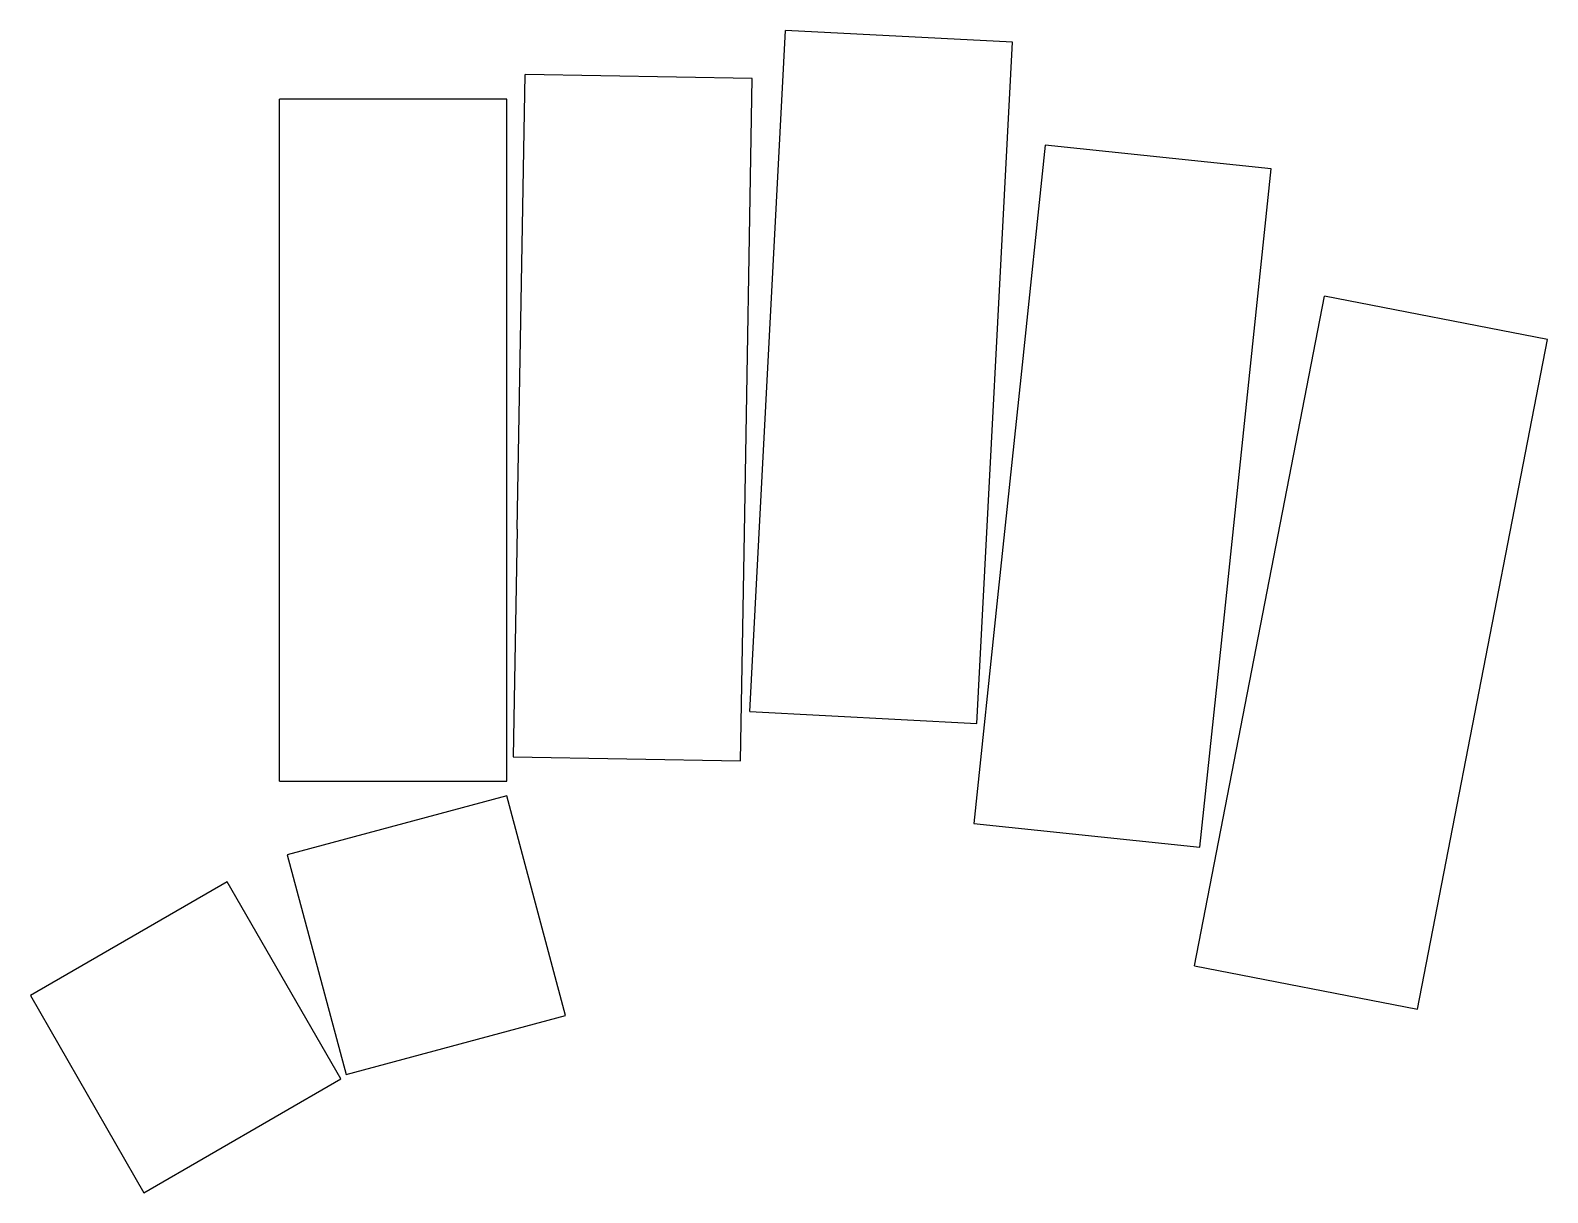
# Model space of a CAD drawing. Header units: millimetres. Extents: x 125 to 238, y -24 to 63.
import ezdxf

# ---------------------------------------------------------------- set-up
doc = ezdxf.new("R2010")
doc.units = ezdxf.units.MM

msp = doc.modelspace()

# ---------------------------------------------------------------- linework, layer by layer
for p, q in [((178.63, 12.28), (181.3, 63.21)), ((198.28, 62.32), (181.3, 63.21)), ((195.61, 11.39), (198.28, 62.32)), ((161.23, 25.91), (161.82, 59.9)), ((178.82, 59.6), (161.82, 59.9)), ((178.23, 25.61), (178.82, 59.6)), ((143.45, 7.07), (143.45, 58.07)), ((160.45, 58.07), (143.45, 58.07)), ((160.45, 7.07), (160.45, 58.07)), ((200.72, 54.63), (198.95, 37.73)), ((217.63, 52.86), (200.72, 54.63)), ((215.85, 35.95), (217.63, 52.86)), ((211.89, -6.72), (221.63, 43.34)), ((238.31, 40.1), (221.63, 43.34)), ((228.58, -9.97), (238.31, 40.1)), ((198.95, 37.73), (197.17, 20.82)), ((214.08, 19.04), (215.85, 35.95)), ((161.23, 25.91), (160.93, 8.91)), ((177.93, 8.61), (178.23, 25.61)), ((197.17, 20.82), (195.39, 3.91)), ((212.3, 2.14), (214.08, 19.04)), ((178.63, 12.28), (195.61, 11.39)), ((160.93, 8.91), (177.93, 8.61)), ((143.45, 7.07), (160.45, 7.07)), ((160.46, 5.98), (144.04, 1.58)), ((164.86, -10.44), (160.46, 5.98)), ((195.39, 3.91), (212.3, 2.14)), ((144.04, 1.58), (148.44, -14.84)), ((139.54, -0.45), (124.82, -8.95)), ((148.04, -15.18), (139.54, -0.45)), ((211.89, -6.72), (228.58, -9.97)), ((124.82, -8.95), (133.32, -23.68)), ((148.44, -14.84), (164.86, -10.44)), ((133.32, -23.68), (148.04, -15.18))]:
    msp.add_line(p, q)

doc.saveas('drawing.dxf')
